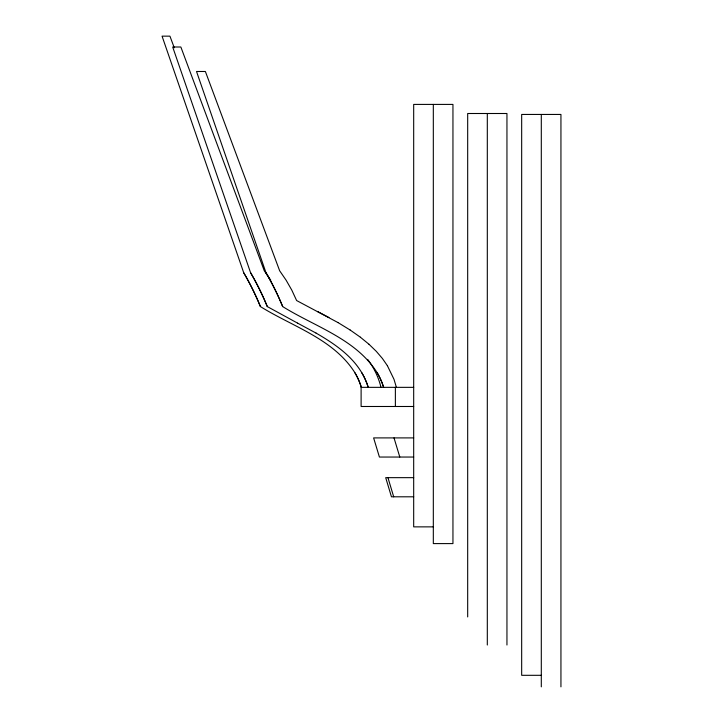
<?xml version="1.0" encoding="UTF-8"?>
<svg xmlns="http://www.w3.org/2000/svg" width="723" height="723" viewBox="0 0 723 723"><rect width="100%" height="100%" fill="white"/><g stroke="black" fill="none" stroke-linecap="round" stroke-linejoin="round"><path stroke-width="1.08" d="M413.683 387.347L361.111 387.347L361.111 406.489L413.683 406.489M413.683 437.903L373.619 437.903L379.412 457.044L413.683 457.044M413.683 477.659L385.702 477.659L391.45 496.8L413.683 496.8M433.321 526.868L413.683 526.868L413.683 104.41L452.95 104.41L452.95 543.597L433.321 543.597L433.321 104.41M541.301 675.309L521.672 675.309L521.672 114.442L560.94 114.442L560.94 686.85M338.075 322.612L296.629 300.551L291.812 290.167L286.136 280.226L279.656 270.773L205.377 71.487L196.529 71.487L265.983 272.734A276.267 272.607 0 0 1 282.675 306.579C315.011 326.742 355.797 338.888 377.144 372.688A68.821 68.07 0 0 1 383.615 387.347A69.074 68.161 0 0 0 377.153 372.688M297.605 323.145L267.293 306.579A272.598 271.532 0 0 0 250.592 272.734L172.689 47.004L180.858 47.004L264.275 270.773L270.754 280.217M317.415 311.432L328.947 317.524M297.587 323.136L316.078 333.095M174.27 47.772L169.932 36.15L162.06 36.15L243.714 272.734A271.197 271.125 0 0 1 260.416 306.579C292.779 326.76 333.637 338.915 354.948 372.797A67.691 67.673 0 0 1 361.346 387.347A67.745 67.691 0 0 0 354.948 372.797M316.059 333.086C333.574 343.199 351.224 355.02 361.807 372.761A68.07 67.808 0 0 1 368.224 387.347A68.224 67.863 0 0 0 361.807 372.761M338.03 322.585L350.212 330.059M350.167 330.031L360.434 337.252M360.388 337.225L369.046 344.311M369.01 344.284L376.294 351.351L382.359 358.427L387.338 365.612M367.627 359.376C373.954 367.664 378.491 377.234 381.012 387.347M387.365 365.657L393.99 379.295L396.394 387.347M394.017 437.903L399.801 457.044M387.944 477.659L393.692 496.8M541.301 114.442L541.301 686.85M506.95 645.015L506.95 113.502L467.682 113.502L467.682 616.927M487.311 113.502L487.311 645.015M395.373 387.347L395.373 406.489M265.983 272.734A275.336 272.336 0 0 1 282.675 306.579M250.601 272.734A273.167 271.703 0 0 1 267.293 306.579M243.714 272.734A271.387 271.179 0 0 1 260.416 306.579"/></g></svg>
